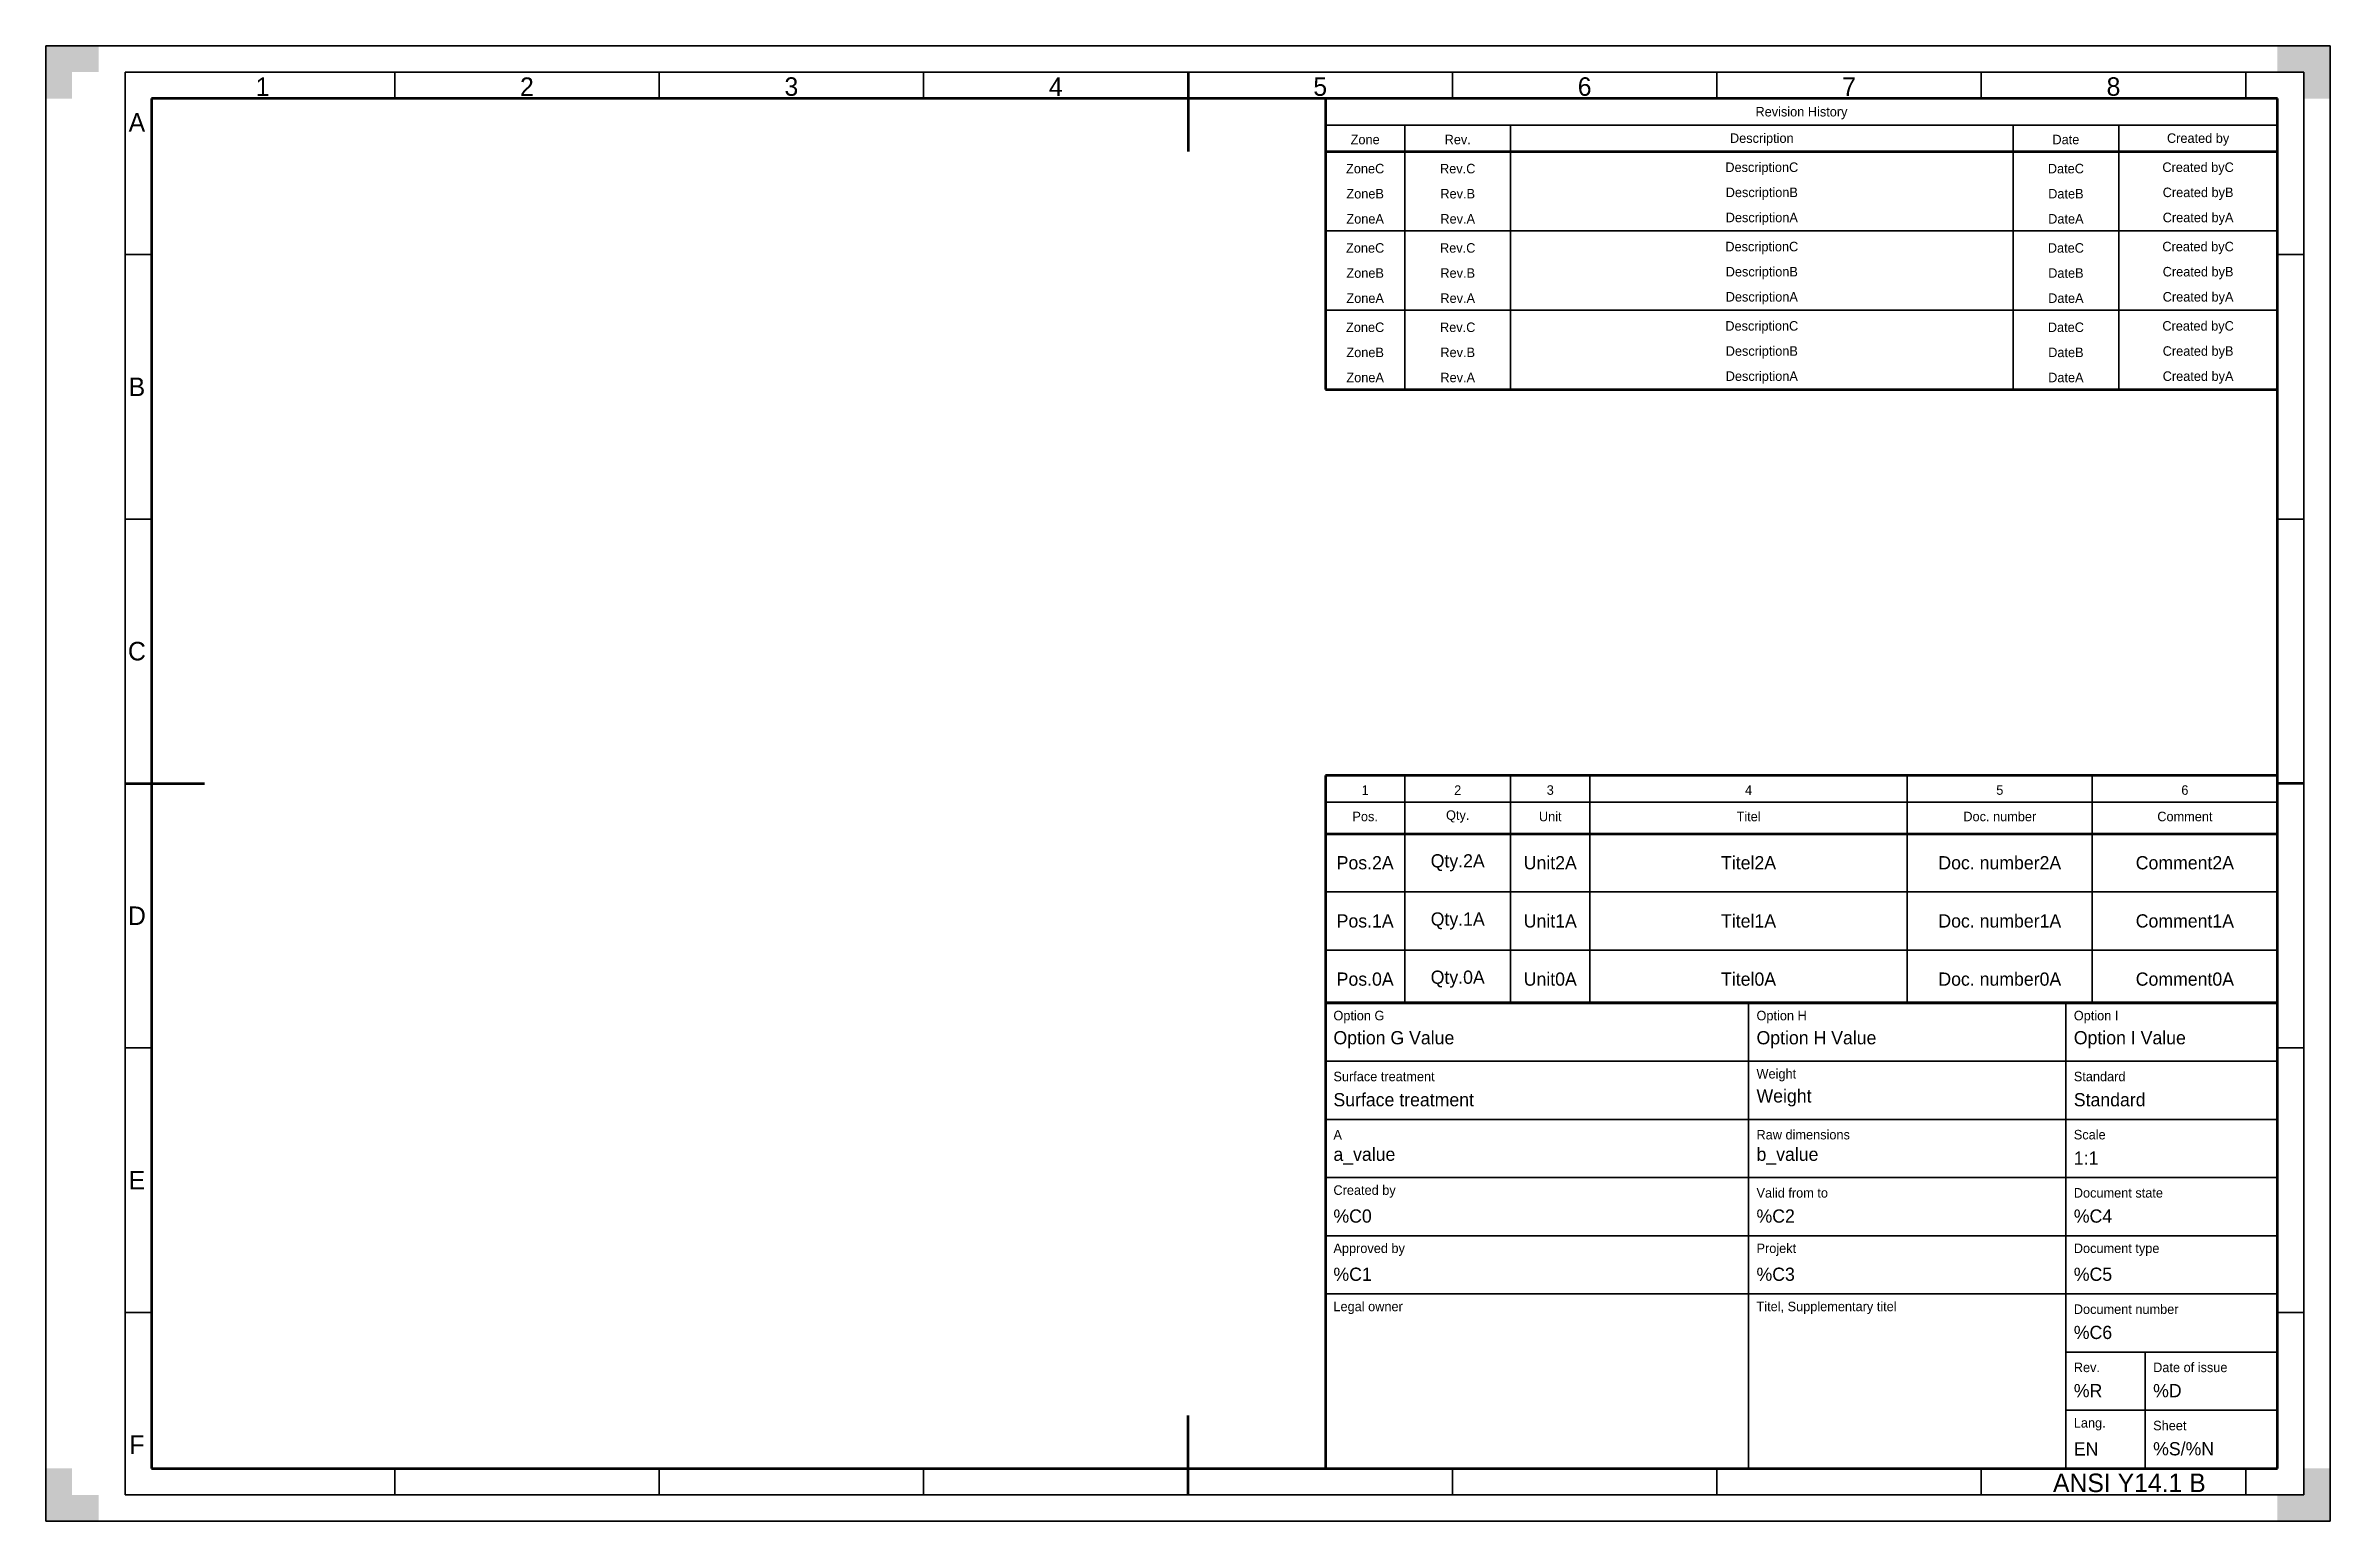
# Model space of a CAD drawing. Header units: millimetres. Extents: x 0 to 432, y 0 to 279.
import ezdxf

# ---------------------------------------------------------------- set-up
doc = ezdxf.new("R2010")
doc.units = ezdxf.units.MM

msp = doc.modelspace()

# ---------------------------------------------------------------- hatches: boundary and pattern name
for points in [[(0, 279), (10, 279), (10, 274), (5, 274), (5, 269), (0, 269), (0, 279)], [(432, 279), (422, 279), (422, 274), (427, 274), (427, 269), (432, 269), (432, 279)], [(0, 0), (10, 0), (10, 5), (5, 5), (5, 10), (0, 10), (0, 0)], [(432, 0), (422, 0), (422, 5), (427, 5), (427, 10), (432, 10), (432, 0)]]:
    msp.add_hatch(color=7).paths.add_polyline_path(points)

# ---------------------------------------------------------------- linework, layer by layer
at = {"color": 7, "lineweight": 35}
for p, q in [((0, 279), (0, 0)), ((432, 279), (0, 279)), ((432, 0), (432, 279)), ((15, 274), (15, 5)), ((427, 274), (15, 274)), ((66, 274), (66, 269)), ((116, 274), (116, 269)), ((166, 274), (166, 269)), ((266, 274), (266, 269)), ((316, 274), (316, 269)), ((366, 274), (366, 269)), ((416, 274), (416, 269)), ((427, 5), (427, 274)), ((242, 264), (422, 264)), ((257, 264), (257, 214)), ((277, 264), (277, 214)), ((372, 264), (372, 214)), ((392, 264), (392, 214)), ((242, 259), (422, 259)), ((242, 244), (422, 244)), ((15, 239.5), (20, 239.5)), ((427, 239.5), (422, 239.5)), ((242, 229), (422, 229)), ((15, 189.5), (20, 189.5)), ((427, 189.5), (422, 189.5)), ((257, 141), (257, 98)), ((277, 141), (277, 98)), ((292, 141), (292, 98)), ((352, 141), (352, 98)), ((387, 141), (387, 98)), ((242, 136), (422, 136)), ((242, 119), (422, 119)), ((242, 108), (422, 108)), ((322, 10), (322, 98)), ((382, 10), (382, 98)), ((15, 89.5), (20, 89.5)), ((422, 87), (242, 87)), ((427, 89.5), (422, 89.5)), ((422, 76), (242, 76)), ((422, 65), (242, 65)), ((422, 54), (242, 54)), ((15, 39.5), (20, 39.5)), ((422, 43), (242, 43)), ((427, 39.5), (422, 39.5)), ((422, 32), (382, 32)), ((397, 10), (397, 32)), ((422, 21), (382, 21)), ((66, 5), (66, 10)), ((116, 5), (116, 10)), ((166, 5), (166, 10)), ((266, 5), (266, 10)), ((316, 5), (316, 10)), ((366, 5), (366, 10)), ((416, 5), (416, 10)), ((15, 5), (427, 5)), ((0, 0), (432, 0))]:
    msp.add_line(p, q, dxfattribs=at)
at = {"color": 7, "lineweight": 70}
for p, q in [((216, 274), (216, 259)), ((20, 269), (20, 10)), ((422, 269), (20, 269)), ((242, 269), (242, 214)), ((422, 269), (242, 269)), ((422, 10), (422, 269)), ((422, 214), (422, 269)), ((242, 259), (422, 259)), ((242, 214), (422, 214)), ((15, 139.5), (30, 139.5)), ((242, 141), (242, 98)), ((422, 141), (242, 141)), ((422, 98), (422, 141)), ((427, 139.5), (422, 139.5)), ((242, 130), (422, 130)), ((242, 98), (242, 10)), ((422, 98), (242, 98)), ((242, 98), (422, 98)), ((422, 10), (422, 98)), ((216, 5), (216, 20)), ((20, 10), (422, 10)), ((242, 10), (422, 10))]:
    msp.add_line(p, q, dxfattribs=at)

# ---------------------------------------------------------------- texts
at = {"color": 7, "lineweight": 35}
for s, insert, char_height, attachment_point in [('1', (41, 271.25), 3.5, 5), ('2', (91, 271.25), 3.5, 5), ('3', (141, 271.25), 3.5, 5), ('4', (191, 271.25), 3.5, 5), ('5', (241, 271.25), 3.5, 5), ('6', (291, 271.25), 3.5, 5), ('7', (341, 271.25), 3.5, 5), ('8', (391, 271.25), 3.5, 5), ('A', (17.25, 264.5), 3.5, 5), ('Revision History', (332, 266.25), 1.8, 5), ('Zone', (249.5, 261.25), 1.8, 5), ('Rev.', (267, 261.25), 1.8, 5), ('Description', (324.5, 261.25), 1.8, 5), ('Date', (382, 261.25), 1.8, 5), ('Created by', (407, 261.25), 1.8, 5), ('ZoneC', (249.5, 255.75), 1.8, 5), ('Rev.C', (267, 255.75), 1.8, 5), ('DescriptionC', (324.5, 255.75), 1.8, 5), ('DateC', (382, 255.75), 1.8, 5), ('Created byC', (407, 255.75), 1.8, 5), ('ZoneB', (249.5, 251), 1.8, 5), ('Rev.B', (267, 251), 1.8, 5), ('DescriptionB', (324.5, 251), 1.8, 5), ('DateB', (382, 251), 1.8, 5), ('Created byB', (407, 251), 1.8, 5), ('ZoneA', (249.5, 246.25), 1.8, 5), ('Rev.A', (267, 246.25), 1.8, 5), ('DescriptionA', (324.5, 246.25), 1.8, 5), ('DateA', (382, 246.25), 1.8, 5), ('Created byA', (407, 246.25), 1.8, 5), ('DescriptionC', (324.5, 240.75), 1.8, 5), ('Created byC', (407, 240.75), 1.8, 5), ('ZoneC', (249.5, 240.75), 1.8, 5), ('Rev.C', (267, 240.75), 1.8, 5), ('DateC', (382, 240.75), 1.8, 5), ('ZoneB', (249.5, 236), 1.8, 5), ('Rev.B', (267, 236), 1.8, 5), ('DescriptionB', (324.5, 236), 1.8, 5), ('DateB', (382, 236), 1.8, 5), ('Created byB', (407, 236), 1.8, 5), ('ZoneA', (249.5, 231.25), 1.8, 5), ('Rev.A', (267, 231.25), 1.8, 5), ('DescriptionA', (324.5, 231.25), 1.8, 5), ('DateA', (382, 231.25), 1.8, 5), ('Created byA', (407, 231.25), 1.8, 5), ('ZoneC', (249.5, 225.75), 1.8, 5), ('Rev.C', (267, 225.75), 1.8, 5), ('DescriptionC', (324.5, 225.75), 1.8, 5), ('DateC', (382, 225.75), 1.8, 5), ('Created byC', (407, 225.75), 1.8, 5), ('ZoneB', (249.5, 221), 1.8, 5), ('Rev.B', (267, 221), 1.8, 5), ('DescriptionB', (324.5, 221), 1.8, 5), ('DateB', (382, 221), 1.8, 5), ('Created byB', (407, 221), 1.8, 5), ('B', (17.25, 214.5), 3.5, 5), ('ZoneA', (249.5, 216.25), 1.8, 5), ('Rev.A', (267, 216.25), 1.8, 5), ('DescriptionA', (324.5, 216.25), 1.8, 5), ('DateA', (382, 216.25), 1.8, 5), ('Created byA', (407, 216.25), 1.8, 5), ('C', (17.25, 164.5), 3.5, 5), ('1', (249.5, 138.25), 1.8, 5), ('2', (267, 138.25), 1.8, 5), ('3', (284.5, 138.25), 1.8, 5), ('4', (322, 138.25), 1.8, 5), ('5', (369.5, 138.25), 1.8, 5), ('6', (404.5, 138.25), 1.8, 5), ('Pos.', (249.5, 133.25), 1.8, 5), ('Qty.', (267, 133.25), 1.8, 5), ('Unit', (284.5, 133.25), 1.8, 5), ('Titel', (322, 133.25), 1.8, 5), ('Doc. number', (369.5, 133.25), 1.8, 5), ('Comment', (404.5, 133.25), 1.8, 5), ('Pos.2A', (249.5, 124.5), 2.5, 5), ('Qty.2A', (267, 124.5), 2.5, 5), ('Unit2A', (284.5, 124.5), 2.5, 5), ('Titel2A', (322, 124.5), 2.5, 5), ('Doc. number2A', (369.5, 124.5), 2.5, 5), ('Comment2A', (404.5, 124.5), 2.5, 5), ('D', (17.25, 114.5), 3.5, 5), ('Pos.1A', (249.5, 113.5), 2.5, 5), ('Qty.1A', (267, 113.5), 2.5, 5), ('Unit1A', (284.5, 113.5), 2.5, 5), ('Titel1A', (322, 113.5), 2.5, 5), ('Doc. number1A', (369.5, 113.5), 2.5, 5), ('Comment1A', (404.5, 113.5), 2.5, 5), ('Pos.0A', (249.5, 102.5), 2.5, 5), ('Qty.0A', (267, 102.5), 2.5, 5), ('Unit0A', (284.5, 102.5), 2.5, 5), ('Titel0A', (322, 102.5), 2.5, 5), ('Doc. number0A', (369.5, 102.5), 2.5, 5), ('Comment0A', (404.5, 102.5), 2.5, 5), ('Option G', (243.5, 94.18), 1.8, 7), ('Option H', (323.5, 94.18), 1.8, 7), ('Option I', (383.5, 94.18), 1.8, 7), ('Option G Value', (243.5, 89.43), 2.5, 7), ('Option H Value', (323.5, 89.43), 2.5, 7), ('Option I Value', (383.5, 89.43), 2.5, 7), ('Surface treatment', (243.5, 83.18), 1.8, 7), ('Weight', (323.5, 83.18), 1.8, 7), ('Standard', (383.5, 83.18), 1.8, 7), ('Surface treatment', (243.5, 78.43), 2.5, 7), ('Weight', (323.5, 78.43), 2.5, 7), ('Standard', (383.5, 78.43), 2.5, 7), ('A', (243.5, 72.18), 1.8, 7), ('Raw dimensions', (323.5, 72.18), 1.8, 7), ('Scale', (383.5, 72.18), 1.8, 7), ('a_value', (243.5, 67.43), 2.5, 7), ('b_value', (323.5, 67.43), 2.5, 7), ('1:1', (383.5, 67.43), 2.5, 7), ('E', (17.25, 64.5), 3.5, 5), ('Created by', (243.5, 61.18), 1.8, 7), ('Valid from to', (323.5, 61.18), 1.8, 7), ('Document state', (383.5, 61.18), 1.8, 7), ('%C0', (243.5, 56.43), 2.5, 7), ('%C2', (323.5, 56.43), 2.5, 7), ('%C4', (383.5, 56.43), 2.5, 7), ('Approved by', (243.5, 50.18), 1.8, 7), ('Projekt', (323.5, 50.18), 1.8, 7), ('Document type', (383.5, 50.18), 1.8, 7), ('%C1', (243.5, 45.43), 2.5, 7), ('%C3', (323.5, 45.43), 2.5, 7), ('%C5', (383.5, 45.43), 2.5, 7), ('Legal owner', (243.5, 39.18), 1.8, 7), ('Titel, Supplementary titel', (323.5, 39.18), 1.8, 7), ('Document number', (383.5, 39.18), 1.8, 7), ('%C6', (383.5, 34.43), 2.5, 7), ('%R', (383.5, 23.43), 2.5, 7), ('Rev.', (383.5, 28.18), 1.8, 7), ('%D', (398.5, 23.43), 2.5, 7), ('Date of issue', (398.5, 28.18), 1.8, 7), ('Lang.', (383.5, 17.18), 1.8, 7), ('Sheet', (398.5, 17.18), 1.8, 7), ('F', (17.25, 14.5), 3.5, 5), ('EN', (383.5, 12.43), 2.5, 7), ('%S/%N', (398.5, 12.43), 2.5, 7), ('ANSI Y14.1 B', (394, 7.25), 3.5, 5)]:
    msp.add_mtext(s, dxfattribs=dict(at, insert=insert, char_height=char_height, attachment_point=attachment_point))

doc.saveas('drawing.dxf')
